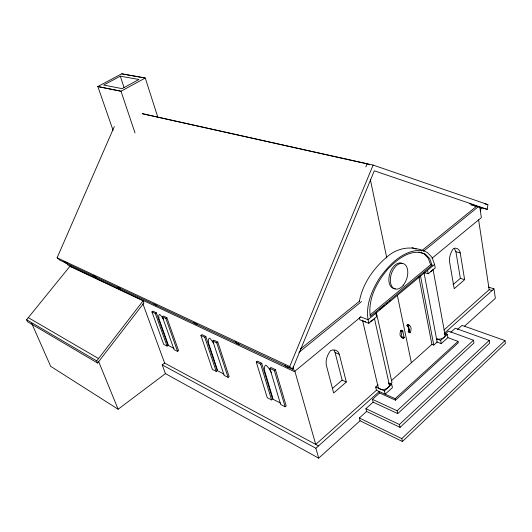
<?xml version="1.0" encoding="UTF-8"?>
<svg xmlns="http://www.w3.org/2000/svg" width="532" height="532" viewBox="0 0 532 532"><rect width="100%" height="100%" fill="white"/><g stroke="black" fill="none" stroke-linecap="round" stroke-linejoin="round"><path stroke-width="0.8" d="M480.576 211.384L481.001 207.979L469.623 203.59M479.206 207.4L487.285 209.335L487.891 204.607L373.132 165.066L142.177 113.609M359.333 301.704C362.412 284.141 373.271 268.633 386.651 257.195C398.421 246.629 413.736 245.338 427.509 252.607L432.057 257.428L434.571 264.431L435.223 267.942L428.207 273.794L424.41 272.597M409.294 330.778L409.447 330M402.724 330.751L402.006 331.376L401.527 334.468A6.238 3.664 -69.8 0 0 401.82 336.39L403.469 338.345L404.187 337.727L402.724 330.751L401.214 330.179L400.496 330.798L400.017 333.89A6.231 3.664 -69.8 0 0 400.31 335.805L401.527 337.514L403.469 338.345M365.83 166.942L367.053 163.856L369.368 164.754M114.307 126.543L57.11 257.787L59.79 260.115L292.447 369.241L374.315 170.805L487.285 209.335M292.447 369.241L289.714 366.521L373.132 165.066M97.582 363.024L96.711 360.896L143.095 300.846L69.891 266.352L26.6 319.725L27.471 321.694L97.582 363.024L143.886 303.014L143.095 300.846M360.051 420.765L318.701 458.172L315.875 448.257L379.236 391.525L379.575 392.982L372.453 399.372L373.118 402.172L365.923 408.636L366.608 411.429L359.353 417.979L360.051 420.765L402.418 441.5L505.4 343.386L504.994 340.586L462.009 325.371L457.5 329.441M402.418 441.5L401.773 438.634L504.994 340.586M366.608 411.429L400.057 427.376L489.659 343.193L489.221 340.394L455.326 328.237L450.757 332.347M400.057 427.376L399.412 424.516L489.221 340.394M373.118 402.172L397.756 413.603L473.946 343.007L473.48 340.207L448.543 331.137L445.656 333.73M397.756 413.603L397.118 410.757L473.48 340.207M458.012 341.371L458.265 342.821L395.509 400.177L395.183 398.707L458.012 341.371L448.05 337.68M464.303 326.435L495.372 298.326L493.962 288.816L488.416 287.094M436.845 341.956L441.241 343.619L447.891 337.627L447.306 334.409L444.353 333.325M390.182 384.204L391.991 382.581L376.264 312.218M418.824 276.547L431.898 344.377L433.773 345.095L437.144 342.069L424.077 273.022M388.786 383.08L391.712 384.363L392.443 387.622L385.155 394.192L384.41 390.927L391.712 384.363L388.799 383.087M441.241 343.619L440.642 340.4L447.306 334.409M391.346 380.686L431.898 344.377M444.393 333.198L493.962 288.816M378.112 384.855L375.678 387.023L376.437 390.262L315.722 444.439L294.834 371.037M444.034 329.946L489.167 289.681L478.614 219.842M408.217 326.335L407.08 325.917L406.94 325.245L407.652 324.626L409.6 325.444L410.79 327.173A6.231 3.651 -69.9 0 1 411.076 329.082L410.591 332.154L409.886 332.766L408.377 332.194L408.237 331.529L408.948 330.917L407.958 326.103M403.668 336.909L403.808 337.581L403.096 338.199L402.95 337.534M346.325 382.016L333.644 392.982L326.342 365.265C325.358 360.078 327.439 354.771 330.505 350.648C333.857 348.806 338.552 350.422 339.323 354.372L346.325 382.016L342.129 380.101L335.087 352.55L334.076 350.282M464.642 279.666L454.195 288.703L449.573 261.884C449.021 257.162 450.69 252.374 453.437 248.57C456.549 247.048 459.974 249.681 460.227 252.939L464.642 279.666L460.36 278.336L452.991 284.68M401.627 331.23L402.345 330.605L402.491 331.283M408.789 325.052L408.077 325.664L409.507 332.626M409.886 332.766L408.456 325.803L409.168 325.192M332.48 388.407L342.129 380.101M285.132 406.761L286.189 405.869L275.443 369.66L270.914 367.499L269.824 368.377L280.657 404.453L285.132 406.761L274.352 370.551L269.824 368.377M359.379 317.684L359.878 319.812L368.869 323.276L376.589 316.839L375.792 313.268M379.382 309.624L381.258 308.068M382.508 307.031L384.383 305.474M386.259 303.918L387.509 302.881M389.384 301.325L390.634 300.287M434.584 264.437L368.051 319.705L360.55 316.839M271.579 399.918L272.63 399.047L261.731 363.25L257.342 361.148L256.258 362.006L267.237 397.683L271.579 399.918L260.647 364.114L256.258 362.006M370.119 314.897L430.627 264.77L432.11 265.222L370.305 316.507C367.712 298.838 376.982 281.9 388.034 268.813C397.291 259.224 411.542 247.606 425.507 254.236L429.756 258.712L432.11 265.222M66.866 262.761L67.737 264.929L294.409 371.609L360.842 316.886M432.024 258.253L481.36 217.621L479.698 206.489M300.447 349.012L359.679 301.006M421.377 251.004L476.559 206.283M274.352 370.551L275.443 369.66M298.951 352.377L361.541 301.544M423.485 251.244L478.328 206.702L470.92 204.926M260.647 364.114L261.731 363.25M228.088 377.394L229.119 376.576L217.794 342.076L213.837 340.181L212.773 340.985L224.165 375.373L228.088 377.394L216.73 342.887L212.773 340.985M216.205 371.403L217.229 370.604L205.811 336.477L201.967 334.635L200.91 335.426L212.394 369.441L216.205 371.403L204.754 337.268L200.91 335.426M216.73 342.887L217.794 342.076M31.727 323.356L50.673 366.322L118.124 409.241L165.432 373.63L318.701 458.172M204.754 337.268L205.811 336.477M177.575 351.386L178.579 350.641L166.888 317.717L163.397 316.048L162.366 316.779L174.104 349.604L177.575 351.386L165.851 318.455L162.366 316.779M165.432 373.63L162.207 364.886L164.634 363.077L318.482 445.922M167.075 346.106L168.072 345.368L156.328 312.789L152.937 311.167L151.913 311.892L163.703 344.364L167.075 346.106L155.304 313.514L151.913 311.892M165.851 318.455L166.888 317.717M155.304 313.514L156.328 312.789M120.285 76.169L103.647 85.047L122.094 88.638L138.952 79.494L120.285 76.169L124.129 87.694M157.938 117.565L145.263 78.024L121.708 73.828L97.835 86.536L113.077 130.333M421.171 250.339C403.13 250.013 389.264 264.584 379.482 278.17C371.163 291.383 364.6 307.543 368.869 323.276M121.708 73.828L145.263 78.024L120.997 91.225L97.835 86.536L120.997 91.225L135.015 132.94M142.41 113.775L367.053 163.856M484.652 203.849L487.891 204.607M479.532 207.633L481.001 207.979M454.355 248.397L455.897 251.696L460.227 252.939M489.167 289.681L492.007 290.565M418.85 251.962L424.017 253.797L428.273 258.266L430.627 264.77M411.994 247.633L416.237 249.149M406.94 325.245L408.456 325.803M440.642 340.4L436.22 338.738A5.559 3.345 -8 0 0 442.963 338.119A5.559 3.345 -8 0 0 444.646 333.996M408.237 331.529L409.367 331.955M402.006 331.376L400.496 330.798L400.636 331.469M474.364 205.864L476.586 206.709M403.808 337.581L404.187 337.727M335.087 352.55L339.323 354.372M375.678 387.023L384.41 390.927M376.437 390.262L395.183 398.707M379.575 392.982L395.509 400.177M372.453 399.372L397.118 410.757M57.11 257.787L289.714 366.521M365.923 408.636L399.412 424.516M359.353 417.979L401.773 438.634M173.924 348.374L168.471 345.574L158.942 318.735L158.795 315.37L159.321 314.445L160.478 315.004L163.484 319.16M223.919 374.043L217.681 370.837L208.444 342.734L208.511 339.256L209.182 338.332L209.688 338.199L210.492 338.964L213.718 343.399M280.324 402.997L273.142 399.306L264.371 369.846L264.703 366.262L265.568 365.338L266.173 365.225L268.886 368.27L271.553 372.826M162.207 364.886L315.875 448.257M28.309 317.651L98.54 358.555M26.6 319.725L96.711 360.896M408.463 325.212L407.652 324.626L407.791 325.298M64.877 261.897L66.806 263.579L63.767 261.571M94.683 276.055L96.146 277.352L92.947 275.237M117.732 287.061L120.571 288.816L119.102 287.486M153.888 304.005L156.927 305.873L155.437 304.51M193.828 322.725L197.086 324.72L196.095 323.788M235.078 341.571L237.059 343.479L239.573 344.663L238.083 343.226M284.853 365.132L286.322 366.601L289.135 367.925L288.158 366.94M98.54 361.334L118.124 409.241M70.656 265.694L71.162 266.951M142.902 303.832L164.634 363.077M293.059 366.874L294.409 371.609M362.518 320.184L378.019 386.631A5.752 3.704 -10.5 0 0 384.935 389.231A5.752 3.704 -10.5 0 0 389.025 383.838M374.322 318.076L389.358 384.756M370.292 179.291L386.831 258.093M401.214 330.179L401.354 330.851M401.82 337.095L401.959 337.767M397.344 295.32L411.382 362.751M420.44 275.543L433.773 345.095M427.548 270.283L428.207 273.794M433.008 269.192L445.038 334.801M455.897 251.696L460.36 278.336M395.382 288.663A13.333 8.073 -71.7 0 1 389.524 274.572A13.333 8.073 -71.7 0 1 402.032 263.207M373.584 319.153A5.998 3.491 -11.6 0 1 370.199 321.428M365.657 321.88A5.998 3.491 -11.6 0 1 363.336 320.982M432.476 270.057A5.792 3.139 -9.3 0 1 430.661 271.566M403.336 285.125A13.353 8.066 -71.7 0 0 403.522 263.673A13.353 8.066 -71.7 0 0 390.328 279.965A13.353 8.066 -71.7 0 0 403.336 285.125"/></g></svg>
